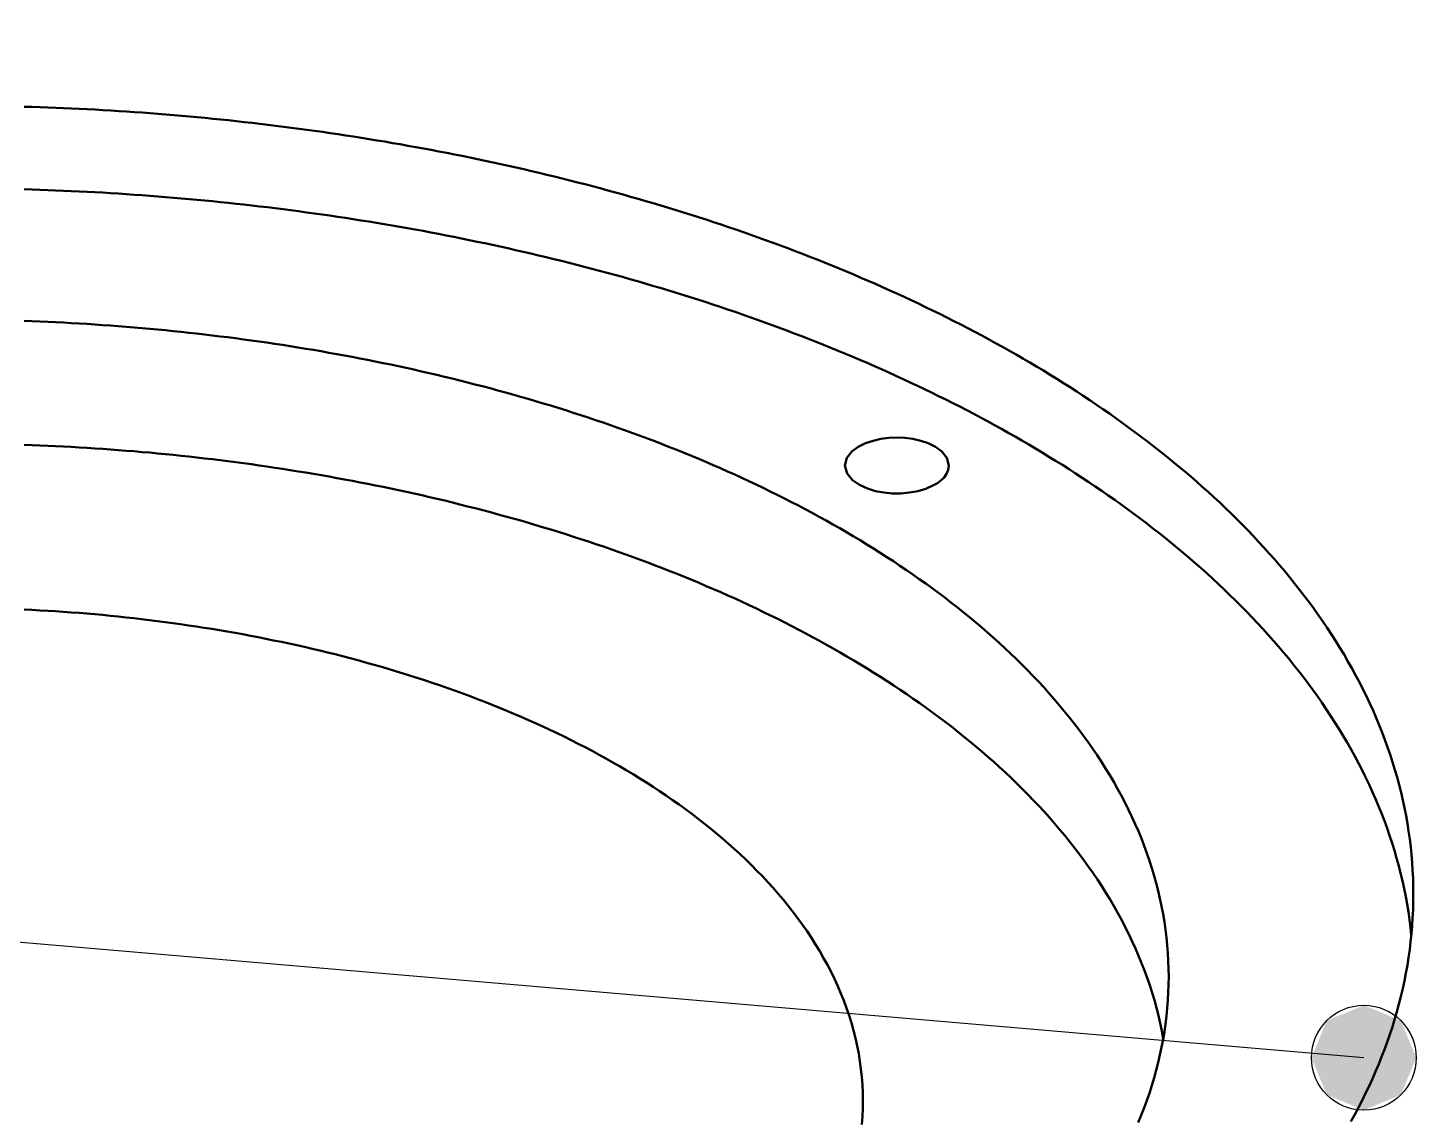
# Model space of a CAD drawing. Header units: millimetres. Extents: x 0 to 841, y 0 to 594.
# Drawn here: x 336.76 to 357.95, y 351.91 to 368.57 of the extents above; entities that cross this region are included whole.
import ezdxf

# ---------------------------------------------------------------- set-up
doc = ezdxf.new("R2010")
doc.units = ezdxf.units.MM
for name, color, linetype, lineweight in [('ACH', 7, 'CONTINUOUS', 13), ('COTA', 7, 'CONTINUOUS', 25), ('FINA', 7, 'CONTINUOUS', 25), ('VIS', 7, 'CONTINUOUS', 50)]:
    doc.layers.add(name, color=color, linetype=linetype, lineweight=lineweight)

msp = doc.modelspace()

# ---------------------------------------------------------------- hatches: boundary and pattern name
at = {"layer": 'ACH'}
h = msp.add_hatch(color=7, dxfattribs=at)
h.dxf.hatch_style = 1
h.paths.add_polyline_path([(357.946, 352.859), (357.711, 353.425), (357.146, 353.659), (356.58, 353.425), (356.346, 352.859), (356.58, 352.294), (357.146, 352.059), (357.711, 352.294)])

# ---------------------------------------------------------------- linework, layer by layer
at = {"layer": 'COTA'}
msp.add_line((357.146, 352.859), (144.864, 371.077), dxfattribs=at)
msp.add_circle((357.146, 352.859), 0.8, dxfattribs=at)
at = {"layer": 'FINA'}
for points in [[(336.702, 367.365), (336.823, 367.362), (336.943, 367.358), (337.063, 367.353), (337.183, 367.349), (337.303, 367.344), (337.423, 367.338), (337.543, 367.333), (337.664, 367.327), (337.784, 367.32), (337.904, 367.313), (338.024, 367.306), (338.144, 367.299), (338.264, 367.291), (338.384, 367.283), (338.504, 367.274), (338.624, 367.265), (338.743, 367.256), (338.863, 367.246), (338.983, 367.236), (339.103, 367.226), (339.223, 367.215), (339.342, 367.204), (339.462, 367.193), (339.582, 367.181), (339.701, 367.169), (339.821, 367.157), (339.941, 367.144), (340.06, 367.131), (340.18, 367.117), (340.299, 367.103), (340.418, 367.089), (340.538, 367.075), (340.657, 367.06), (340.776, 367.044), (340.896, 367.029), (341.015, 367.013), (341.134, 366.996), (341.253, 366.979), (341.372, 366.962), (341.491, 366.945), (341.61, 366.927), (341.729, 366.908), (341.848, 366.89), (341.966, 366.871), (342.085, 366.851), (342.204, 366.832), (342.322, 366.811), (342.441, 366.791), (342.559, 366.77), (342.677, 366.749), (342.796, 366.727), (342.914, 366.705), (343.032, 366.683), (343.15, 366.66), (343.268, 366.636), (343.386, 366.613), (343.504, 366.589), (343.622, 366.564), (343.739, 366.54), (343.857, 366.515), (343.974, 366.489), (344.092, 366.463), (344.209, 366.437), (344.326, 366.41), (344.443, 366.383), (344.56, 366.355), (344.677, 366.327), (344.794, 366.299), (344.911, 366.27), (345.028, 366.241), (345.144, 366.211), (345.261, 366.181), (345.377, 366.151), (345.493, 366.12), (345.609, 366.088), (345.725, 366.057), (345.841, 366.025), (345.957, 365.992), (346.072, 365.959), (346.188, 365.926), (346.303, 365.892), (346.419, 365.857), (346.534, 365.823), (346.649, 365.787), (346.764, 365.752), (346.878, 365.716), (346.993, 365.679), (347.107, 365.642), (347.222, 365.605), (347.336, 365.567), (347.45, 365.529), (347.563, 365.49), (347.677, 365.451), (347.791, 365.411), (347.904, 365.371), (348.017, 365.33), (348.13, 365.289), (348.243, 365.247), (348.356, 365.205), (348.468, 365.163), (348.58, 365.119), (348.692, 365.076), (348.804, 365.032), (348.916, 364.987), (349.027, 364.942), (349.139, 364.897), (349.25, 364.851), (349.361, 364.804), (349.471, 364.757), (349.582, 364.709), (349.692, 364.661), (349.802, 364.613), (349.912, 364.563), (350.021, 364.514), (350.13, 364.463), (350.239, 364.413), (350.348, 364.361), (350.457, 364.309), (350.565, 364.257), (350.673, 364.204), (350.78, 364.15), (350.888, 364.096), (350.995, 364.041), (351.102, 363.986), (351.208, 363.93), (351.314, 363.874), (351.42, 363.817), (351.526, 363.759), (351.631, 363.701), (351.736, 363.642), (351.84, 363.583), (351.944, 363.523), (352.048, 363.462), (352.152, 363.401), (352.255, 363.339), (352.357, 363.276), (352.46, 363.213), (352.562, 363.149), (352.663, 363.085), (352.764, 363.02), (352.865, 362.954), (352.965, 362.887), (353.065, 362.82), (353.164, 362.752), (353.263, 362.684), (353.361, 362.614), (353.459, 362.545), (353.556, 362.474), (353.653, 362.403), (353.749, 362.331), (353.845, 362.258), (353.94, 362.184), (354.035, 362.11), (354.129, 362.035), (354.222, 361.959), (354.315, 361.883), (354.407, 361.806), (354.499, 361.728), (354.59, 361.649), (354.68, 361.569), (354.769, 361.489), (354.858, 361.408), (354.946, 361.326), (355.034, 361.243), (355.12, 361.16), (355.206, 361.075), (355.291, 360.99), (355.375, 360.904), (355.458, 360.818), (355.54, 360.73), (355.622, 360.641), (355.702, 360.552), (355.782, 360.462), (355.861, 360.371), (355.938, 360.279), (356.015, 360.186), (356.09, 360.093), (356.165, 359.998), (356.238, 359.903), (356.31, 359.807), (356.381, 359.71), (356.451, 359.612), (356.52, 359.514), (356.587, 359.414), (356.653, 359.313), (356.718, 359.212), (356.782, 359.11), (356.844, 359.007), (356.904, 358.903), (356.964, 358.799), (357.021, 358.693), (357.078, 358.587), (357.132, 358.48), (357.185, 358.372), (357.237, 358.263), (357.287, 358.154), (357.335, 358.043), (357.381, 357.932), (357.426, 357.821), (357.468, 357.708), (357.509, 357.595), (357.548, 357.482), (357.586, 357.367), (357.621, 357.252), (357.654, 357.137), (357.685, 357.021), (357.715, 356.904), (357.742, 356.787), (357.767, 356.669), (357.79, 356.551), (357.811, 356.433), (357.83, 356.314), (357.847, 356.195), (357.861, 356.076), (357.873, 355.956), (357.883, 355.836), (357.891, 355.716), (357.897, 355.596), (357.9, 355.476), (357.901, 355.356)], [(357.87, 354.726), (357.858, 354.845), (357.843, 354.964), (357.826, 355.083), (357.806, 355.202), (357.785, 355.32), (357.761, 355.438), (357.736, 355.555), (357.708, 355.672), (357.678, 355.788), (357.646, 355.904), (357.613, 356.019), (357.577, 356.134), (357.539, 356.248), (357.5, 356.362), (357.459, 356.474), (357.415, 356.587), (357.371, 356.698), (357.324, 356.809), (357.275, 356.919), (357.225, 357.028), (357.174, 357.136), (357.12, 357.244), (357.065, 357.351), (357.009, 357.457), (356.951, 357.562), (356.891, 357.666), (356.83, 357.77), (356.768, 357.872), (356.704, 357.974), (356.639, 358.075), (356.573, 358.175), (356.505, 358.275), (356.437, 358.373), (356.367, 358.471), (356.295, 358.567), (356.223, 358.663), (356.149, 358.758), (356.075, 358.852), (355.999, 358.946), (355.922, 359.038), (355.845, 359.13), (355.766, 359.22), (355.686, 359.31), (355.606, 359.399), (355.524, 359.487), (355.442, 359.575), (355.358, 359.661), (355.274, 359.747), (355.189, 359.832), (355.103, 359.916), (355.017, 359.999), (354.93, 360.082), (354.841, 360.163), (354.753, 360.244), (354.663, 360.324), (354.573, 360.404), (354.482, 360.482), (354.391, 360.56), (354.298, 360.637), (354.206, 360.713), (354.112, 360.789), (354.018, 360.863), (353.923, 360.937), (353.828, 361.011), (353.733, 361.083), (353.636, 361.155), (353.54, 361.226), (353.442, 361.297), (353.344, 361.366), (353.246, 361.435), (353.147, 361.504), (353.048, 361.571), (352.948, 361.638), (352.848, 361.705), (352.748, 361.77), (352.647, 361.835), (352.545, 361.9), (352.443, 361.963), (352.341, 362.026), (352.238, 362.089), (352.135, 362.151), (352.032, 362.212), (351.928, 362.272), (351.824, 362.332), (351.72, 362.391), (351.615, 362.45), (351.51, 362.508), (351.404, 362.566), (351.298, 362.622), (351.192, 362.679), (351.086, 362.734), (350.979, 362.79), (350.872, 362.844), (350.765, 362.898), (350.657, 362.952), (350.549, 363.004), (350.441, 363.057), (350.333, 363.108), (350.224, 363.16), (350.115, 363.21), (350.006, 363.261), (349.897, 363.31), (349.787, 363.359), (349.677, 363.408), (349.567, 363.456), (349.457, 363.503), (349.346, 363.55), (349.236, 363.597), (349.125, 363.643), (349.013, 363.688), (348.902, 363.733), (348.79, 363.777), (348.679, 363.821), (348.567, 363.865), (348.454, 363.908), (348.342, 363.95), (348.23, 363.992), (348.117, 364.034), (348.004, 364.075), (347.891, 364.115), (347.778, 364.155), (347.664, 364.195), (347.551, 364.234), (347.437, 364.273), (347.323, 364.311), (347.209, 364.349), (347.095, 364.386), (346.981, 364.423), (346.866, 364.46), (346.752, 364.496), (346.637, 364.531), (346.522, 364.566), (346.407, 364.601), (346.292, 364.635), (346.177, 364.669), (346.061, 364.702), (345.946, 364.735), (345.83, 364.768), (345.714, 364.8), (345.598, 364.831), (345.482, 364.863), (345.366, 364.893), (345.25, 364.924), (345.134, 364.954), (345.017, 364.983), (344.901, 365.013), (344.784, 365.041), (344.667, 365.07), (344.551, 365.097), (344.434, 365.125), (344.317, 365.152), (344.2, 365.179), (344.082, 365.205), (343.965, 365.231), (343.848, 365.257), (343.73, 365.282), (343.613, 365.306), (343.495, 365.331), (343.377, 365.355), (343.26, 365.378), (343.142, 365.401), (343.024, 365.424), (342.906, 365.447), (342.788, 365.469), (342.67, 365.49), (342.551, 365.511), (342.433, 365.532), (342.315, 365.553), (342.196, 365.573), (342.078, 365.593), (341.959, 365.612), (341.841, 365.631), (341.722, 365.65), (341.603, 365.668), (341.484, 365.686), (341.366, 365.703), (341.247, 365.72), (341.128, 365.737), (341.009, 365.753), (340.89, 365.77), (340.771, 365.785), (340.652, 365.8), (340.532, 365.815), (340.413, 365.83), (340.294, 365.844), (340.175, 365.858), (340.055, 365.872), (339.936, 365.885), (339.816, 365.897), (339.697, 365.91), (339.577, 365.922), (339.458, 365.934), (339.338, 365.945), (339.219, 365.956), (339.099, 365.967), (338.979, 365.977), (338.86, 365.987), (338.74, 365.996), (338.62, 366.006), (338.5, 366.014), (338.38, 366.023), (338.261, 366.031), (338.141, 366.039), (338.021, 366.046), (337.901, 366.054), (337.781, 366.06), (337.661, 366.067), (337.541, 366.073), (337.421, 366.079), (337.301, 366.084), (337.181, 366.089), (337.061, 366.094), (336.941, 366.098), (336.821, 366.102), (336.701, 366.106)], [(336.7, 364.098), (336.82, 364.093), (336.94, 364.088), (337.06, 364.083), (337.18, 364.078), (337.3, 364.072), (337.42, 364.065), (337.54, 364.058), (337.659, 364.051), (337.779, 364.043), (337.899, 364.035), (338.019, 364.027), (338.138, 364.018), (338.258, 364.008), (338.378, 363.999), (338.497, 363.988), (338.617, 363.978), (338.736, 363.967), (338.856, 363.955), (338.975, 363.943), (339.095, 363.931), (339.214, 363.918), (339.333, 363.905), (339.453, 363.891), (339.572, 363.877), (339.691, 363.862), (339.81, 363.848), (339.929, 363.832), (340.048, 363.816), (340.167, 363.8), (340.286, 363.783), (340.405, 363.766), (340.523, 363.749), (340.642, 363.731), (340.761, 363.712), (340.879, 363.693), (340.998, 363.674), (341.116, 363.654), (341.234, 363.634), (341.353, 363.613), (341.471, 363.592), (341.589, 363.57), (341.707, 363.548), (341.825, 363.526), (341.943, 363.503), (342.06, 363.479), (342.178, 363.455), (342.296, 363.431), (342.413, 363.406), (342.53, 363.38), (342.647, 363.355), (342.765, 363.328), (342.882, 363.301), (342.999, 363.274), (343.115, 363.246), (343.232, 363.218), (343.349, 363.189), (343.465, 363.16), (343.581, 363.13), (343.697, 363.1), (343.813, 363.07), (343.929, 363.038), (344.045, 363.007), (344.161, 362.974), (344.276, 362.942), (344.392, 362.908), (344.507, 362.875), (344.622, 362.84), (344.737, 362.805), (344.851, 362.77), (344.966, 362.734), (345.08, 362.698), (345.195, 362.661), (345.309, 362.623), (345.422, 362.585), (345.536, 362.547), (345.65, 362.507), (345.763, 362.468), (345.876, 362.427), (345.989, 362.387), (346.101, 362.345), (346.214, 362.303), (346.326, 362.261), (346.438, 362.218), (346.55, 362.174), (346.662, 362.129), (346.773, 362.085), (346.884, 362.039), (346.995, 361.993), (347.105, 361.946), (347.216, 361.899), (347.326, 361.851), (347.435, 361.802), (347.545, 361.753), (347.654, 361.703), (347.763, 361.652), (347.872, 361.601), (347.98, 361.549), (348.088, 361.497), (348.195, 361.444), (348.303, 361.39), (348.41, 361.335), (348.516, 361.28), (348.622, 361.224), (348.728, 361.168), (348.834, 361.11), (348.939, 361.052), (349.043, 360.993), (349.148, 360.934), (349.252, 360.874), (349.355, 360.813), (349.458, 360.751), (349.56, 360.689), (349.662, 360.625), (349.764, 360.561), (349.865, 360.496), (349.966, 360.431), (350.066, 360.364), (350.165, 360.297), (350.264, 360.229), (350.362, 360.16), (350.46, 360.091), (350.557, 360.02), (350.654, 359.949), (350.75, 359.877), (350.845, 359.804), (350.939, 359.73), (351.033, 359.655), (351.126, 359.579), (351.219, 359.502), (351.31, 359.425), (351.401, 359.346), (351.491, 359.267), (351.58, 359.187), (351.669, 359.105), (351.756, 359.023), (351.843, 358.94), (351.928, 358.856), (352.013, 358.77), (352.096, 358.684), (352.179, 358.597), (352.26, 358.509), (352.341, 358.42), (352.42, 358.33), (352.498, 358.239), (352.575, 358.146), (352.651, 358.053), (352.725, 357.959), (352.798, 357.864), (352.87, 357.767), (352.94, 357.67), (353.009, 357.572), (353.076, 357.472), (353.142, 357.372), (353.206, 357.271), (353.269, 357.168), (353.33, 357.065), (353.389, 356.96), (353.446, 356.855), (353.502, 356.748), (353.556, 356.641), (353.607, 356.533), (353.657, 356.424), (353.705, 356.313), (353.751, 356.202), (353.794, 356.091), (353.836, 355.978), (353.875, 355.864), (353.912, 355.75), (353.946, 355.635), (353.978, 355.52), (354.008, 355.403), (354.035, 355.286), (354.06, 355.169), (354.083, 355.051), (354.102, 354.933), (354.12, 354.814), (354.134, 354.695), (354.146, 354.575), (354.156, 354.456), (354.162, 354.336), (354.166, 354.216), (354.168, 354.096)], [(354.084, 353.151), (354.062, 353.269), (354.038, 353.386), (354.011, 353.503), (353.981, 353.62), (353.949, 353.736), (353.915, 353.851), (353.878, 353.965), (353.839, 354.079), (353.798, 354.191), (353.754, 354.303), (353.709, 354.414), (353.661, 354.525), (353.611, 354.634), (353.56, 354.742), (353.506, 354.85), (353.451, 354.957), (353.394, 355.062), (353.335, 355.167), (353.274, 355.27), (353.211, 355.373), (353.147, 355.474), (353.081, 355.575), (353.014, 355.674), (352.945, 355.773), (352.875, 355.87), (352.804, 355.967), (352.731, 356.062), (352.656, 356.156), (352.581, 356.25), (352.504, 356.342), (352.426, 356.433), (352.347, 356.524), (352.266, 356.613), (352.185, 356.701), (352.102, 356.788), (352.019, 356.875), (351.934, 356.96), (351.849, 357.044), (351.762, 357.127), (351.675, 357.21), (351.586, 357.291), (351.497, 357.372), (351.407, 357.451), (351.316, 357.53), (351.225, 357.607), (351.132, 357.684), (351.039, 357.76), (350.945, 357.835), (350.851, 357.909), (350.756, 357.982), (350.66, 358.054), (350.563, 358.126), (350.466, 358.196), (350.368, 358.266), (350.27, 358.335), (350.171, 358.403), (350.072, 358.471), (349.972, 358.537), (349.871, 358.603), (349.77, 358.668), (349.668, 358.732), (349.566, 358.795), (349.464, 358.858), (349.361, 358.919), (349.257, 358.98), (349.154, 359.041), (349.049, 359.1), (348.945, 359.159), (348.839, 359.217), (348.734, 359.275), (348.628, 359.331), (348.522, 359.387), (348.415, 359.443), (348.308, 359.497), (348.201, 359.551), (348.093, 359.604), (347.985, 359.657), (347.877, 359.709), (347.768, 359.76), (347.659, 359.811), (347.55, 359.861), (347.441, 359.91), (347.331, 359.959), (347.221, 360.007), (347.111, 360.054), (347, 360.101), (346.889, 360.147), (346.778, 360.193), (346.667, 360.238), (346.555, 360.282), (346.443, 360.326), (346.331, 360.369), (346.219, 360.412), (346.106, 360.454), (345.994, 360.495), (345.881, 360.536), (345.768, 360.576), (345.654, 360.616), (345.541, 360.655), (345.427, 360.694), (345.313, 360.732), (345.199, 360.769), (345.085, 360.806), (344.97, 360.843), (344.856, 360.879), (344.741, 360.914), (344.626, 360.949), (344.511, 360.983), (344.396, 361.017), (344.28, 361.051), (344.165, 361.083), (344.049, 361.116), (343.933, 361.147), (343.817, 361.179), (343.701, 361.209), (343.585, 361.24), (343.469, 361.269), (343.352, 361.299), (343.236, 361.327), (343.119, 361.356), (343.002, 361.383), (342.885, 361.411), (342.768, 361.438), (342.651, 361.464), (342.534, 361.49), (342.416, 361.515), (342.299, 361.54), (342.181, 361.565), (342.063, 361.589), (341.946, 361.612), (341.828, 361.635), (341.71, 361.658), (341.592, 361.68), (341.474, 361.701), (341.355, 361.723), (341.237, 361.743), (341.119, 361.764), (341, 361.784), (340.882, 361.803), (340.763, 361.822), (340.645, 361.84), (340.526, 361.858), (340.407, 361.876), (340.288, 361.893), (340.169, 361.91), (340.05, 361.926), (339.931, 361.942), (339.812, 361.957), (339.693, 361.972), (339.574, 361.987), (339.454, 362.001), (339.335, 362.015), (339.216, 362.028), (339.096, 362.041), (338.977, 362.053), (338.857, 362.065), (338.738, 362.077), (338.618, 362.088), (338.499, 362.098), (338.379, 362.109), (338.259, 362.118), (338.14, 362.128), (338.02, 362.137), (337.9, 362.145), (337.78, 362.153), (337.66, 362.161), (337.54, 362.168), (337.421, 362.175), (337.301, 362.182), (337.181, 362.188), (337.061, 362.193), (336.941, 362.199), (336.821, 362.203), (336.701, 362.208)], [(349.227, 361.891), (349.257, 362.009), (349.333, 362.104), (349.431, 362.177), (349.541, 362.231), (349.657, 362.27), (349.776, 362.297), (349.898, 362.312), (350.02, 362.317), (350.142, 362.312), (350.264, 362.297), (350.383, 362.27), (350.499, 362.231), (350.609, 362.177), (350.707, 362.104), (350.783, 362.009), (350.813, 361.891)], [(350.581, 361.59), (350.462, 361.538), (350.338, 361.501), (350.21, 361.478), (350.08, 361.467), (349.95, 361.467), (349.821, 361.479), (349.693, 361.503), (349.569, 361.541), (349.451, 361.595), (349.344, 361.668), (349.261, 361.768), (349.227, 361.891)], [(350.813, 361.891), (350.804, 361.826), (350.778, 361.765), (350.739, 361.711), (350.691, 361.664), (350.638, 361.624), (350.581, 361.59)], [(349.501, 352.206), (349.499, 352.326), (349.494, 352.446), (349.485, 352.566), (349.472, 352.685), (349.456, 352.804), (349.437, 352.922), (349.414, 353.04), (349.388, 353.157), (349.359, 353.274), (349.326, 353.389), (349.29, 353.504), (349.252, 353.617), (349.21, 353.73), (349.165, 353.841), (349.118, 353.952), (349.068, 354.061), (349.015, 354.169), (348.96, 354.275), (348.902, 354.38), (348.842, 354.484), (348.78, 354.587), (348.715, 354.688), (348.649, 354.788), (348.58, 354.887), (348.51, 354.984), (348.437, 355.08), (348.363, 355.174), (348.287, 355.267), (348.21, 355.359), (348.131, 355.449), (348.05, 355.538), (347.968, 355.626), (347.885, 355.712), (347.8, 355.797), (347.714, 355.881), (347.626, 355.963), (347.538, 356.044), (347.448, 356.124), (347.358, 356.203), (347.266, 356.28), (347.173, 356.356), (347.079, 356.431), (346.985, 356.505), (346.889, 356.578), (346.793, 356.649), (346.696, 356.72), (346.598, 356.789), (346.499, 356.857), (346.399, 356.924), (346.299, 356.99), (346.198, 357.055), (346.096, 357.119), (345.994, 357.182), (345.891, 357.244), (345.788, 357.305), (345.684, 357.364), (345.579, 357.423), (345.474, 357.481), (345.368, 357.538), (345.262, 357.594), (345.155, 357.649), (345.048, 357.703), (344.941, 357.757), (344.833, 357.809), (344.724, 357.861), (344.616, 357.911), (344.506, 357.961), (344.397, 358.01), (344.287, 358.058), (344.176, 358.105), (344.066, 358.152), (343.955, 358.197), (343.843, 358.242), (343.732, 358.286), (343.62, 358.33), (343.507, 358.372), (343.395, 358.414), (343.282, 358.455), (343.169, 358.495), (343.055, 358.534), (342.942, 358.573), (342.828, 358.611), (342.714, 358.648), (342.599, 358.685), (342.485, 358.721), (342.37, 358.756), (342.255, 358.79), (342.14, 358.824), (342.024, 358.857), (341.909, 358.889), (341.793, 358.921), (341.677, 358.952), (341.561, 358.982), (341.445, 359.012), (341.328, 359.041), (341.211, 359.069), (341.095, 359.097), (340.978, 359.124), (340.861, 359.15), (340.743, 359.176), (340.626, 359.201), (340.508, 359.225), (340.391, 359.249), (340.273, 359.272), (340.155, 359.295), (340.037, 359.317), (339.919, 359.339), (339.801, 359.359), (339.683, 359.38), (339.564, 359.399), (339.446, 359.418), (339.327, 359.437), (339.208, 359.454), (339.089, 359.472), (338.971, 359.488), (338.852, 359.504), (338.733, 359.52), (338.613, 359.535), (338.494, 359.549), (338.375, 359.563), (338.256, 359.576), (338.136, 359.588), (338.017, 359.6), (337.897, 359.612), (337.778, 359.623), (337.658, 359.633), (337.539, 359.643), (337.419, 359.652), (337.299, 359.66), (337.179, 359.669), (337.06, 359.676), (336.94, 359.683), (336.82, 359.689), (336.7, 359.695)], [(357.901, 355.356), (357.9, 355.234), (357.897, 355.113), (357.891, 354.992), (357.883, 354.871), (357.873, 354.75), (357.86, 354.63), (357.846, 354.51), (357.829, 354.389), (357.81, 354.27), (357.788, 354.15), (357.765, 354.031), (357.739, 353.913), (357.712, 353.795), (357.682, 353.677), (357.65, 353.56), (357.616, 353.444), (357.581, 353.328), (357.543, 353.213), (357.503, 353.098), (357.462, 352.985), (357.418, 352.871), (357.373, 352.759), (357.326, 352.647), (357.277, 352.536), (357.226, 352.426), (357.174, 352.317), (357.12, 352.208), (357.065, 352.1), (357.008, 351.993), (356.949, 351.887)], [(354.168, 354.096), (354.166, 353.975), (354.162, 353.855), (354.156, 353.735), (354.146, 353.615), (354.134, 353.495), (354.119, 353.375), (354.102, 353.256), (354.082, 353.137), (354.06, 353.019), (354.035, 352.901), (354.007, 352.784), (353.977, 352.667), (353.945, 352.551), (353.91, 352.436), (353.873, 352.321), (353.833, 352.207), (353.792, 352.094), (353.748, 351.982), (353.702, 351.871)], [(349.484, 351.842), (349.493, 351.963), (349.499, 352.084), (349.501, 352.206)]]:
    msp.add_lwpolyline(points, dxfattribs=at)
at = {"layer": 'VIS'}
for points in [[(336.702, 367.365), (336.823, 367.362), (336.943, 367.358), (337.063, 367.353), (337.183, 367.349), (337.303, 367.344), (337.423, 367.338), (337.543, 367.333), (337.664, 367.327), (337.784, 367.32), (337.904, 367.313), (338.024, 367.306), (338.144, 367.299), (338.264, 367.291), (338.384, 367.283), (338.504, 367.274), (338.624, 367.265), (338.743, 367.256), (338.863, 367.246), (338.983, 367.236), (339.103, 367.226), (339.223, 367.215), (339.342, 367.204), (339.462, 367.193), (339.582, 367.181), (339.701, 367.169), (339.821, 367.157), (339.941, 367.144), (340.06, 367.131), (340.18, 367.117), (340.299, 367.103), (340.418, 367.089), (340.538, 367.075), (340.657, 367.06), (340.776, 367.044), (340.896, 367.029), (341.015, 367.013), (341.134, 366.996), (341.253, 366.979), (341.372, 366.962), (341.491, 366.945), (341.61, 366.927), (341.729, 366.908), (341.848, 366.89), (341.966, 366.871), (342.085, 366.851), (342.204, 366.832), (342.322, 366.811), (342.441, 366.791), (342.559, 366.77), (342.677, 366.749), (342.796, 366.727), (342.914, 366.705), (343.032, 366.683), (343.15, 366.66), (343.268, 366.636), (343.386, 366.613), (343.504, 366.589), (343.622, 366.564), (343.739, 366.54), (343.857, 366.515), (343.974, 366.489), (344.092, 366.463), (344.209, 366.437), (344.326, 366.41), (344.443, 366.383), (344.56, 366.355), (344.677, 366.327), (344.794, 366.299), (344.911, 366.27), (345.028, 366.241), (345.144, 366.211), (345.261, 366.181), (345.377, 366.151), (345.493, 366.12), (345.609, 366.088), (345.725, 366.057), (345.841, 366.025), (345.957, 365.992), (346.072, 365.959), (346.188, 365.926), (346.303, 365.892), (346.419, 365.857), (346.534, 365.823), (346.649, 365.787), (346.764, 365.752), (346.878, 365.716), (346.993, 365.679), (347.107, 365.642), (347.222, 365.605), (347.336, 365.567), (347.45, 365.529), (347.563, 365.49), (347.677, 365.451), (347.791, 365.411), (347.904, 365.371), (348.017, 365.33), (348.13, 365.289), (348.243, 365.247), (348.356, 365.205), (348.468, 365.163), (348.58, 365.119), (348.692, 365.076), (348.804, 365.032), (348.916, 364.987), (349.027, 364.942), (349.139, 364.897), (349.25, 364.851), (349.361, 364.804), (349.471, 364.757), (349.582, 364.709), (349.692, 364.661), (349.802, 364.613), (349.912, 364.563), (350.021, 364.514), (350.13, 364.463), (350.239, 364.413), (350.348, 364.361), (350.457, 364.309), (350.565, 364.257), (350.673, 364.204), (350.78, 364.15), (350.888, 364.096), (350.995, 364.041), (351.102, 363.986), (351.208, 363.93), (351.314, 363.874), (351.42, 363.817), (351.526, 363.759), (351.631, 363.701), (351.736, 363.642), (351.84, 363.583), (351.944, 363.523), (352.048, 363.462), (352.152, 363.401), (352.255, 363.339), (352.357, 363.276), (352.46, 363.213), (352.562, 363.149), (352.663, 363.085), (352.764, 363.02), (352.865, 362.954), (352.965, 362.887), (353.065, 362.82), (353.164, 362.752), (353.263, 362.684), (353.361, 362.614), (353.459, 362.545), (353.556, 362.474), (353.653, 362.403), (353.749, 362.331), (353.845, 362.258), (353.94, 362.184), (354.035, 362.11), (354.129, 362.035), (354.222, 361.959), (354.315, 361.883), (354.407, 361.806), (354.499, 361.728), (354.59, 361.649), (354.68, 361.569), (354.769, 361.489), (354.858, 361.408), (354.946, 361.326), (355.034, 361.243), (355.12, 361.16), (355.206, 361.075), (355.291, 360.99), (355.375, 360.904), (355.458, 360.818), (355.54, 360.73), (355.622, 360.641), (355.702, 360.552), (355.782, 360.462), (355.861, 360.371), (355.938, 360.279), (356.015, 360.186), (356.09, 360.093), (356.165, 359.998), (356.238, 359.903), (356.31, 359.807), (356.381, 359.71), (356.451, 359.612), (356.52, 359.514), (356.587, 359.414), (356.653, 359.313), (356.718, 359.212), (356.782, 359.11), (356.844, 359.007), (356.904, 358.903), (356.964, 358.799), (357.021, 358.693), (357.078, 358.587), (357.132, 358.48), (357.185, 358.372), (357.237, 358.263), (357.287, 358.154), (357.335, 358.043), (357.381, 357.932), (357.426, 357.821), (357.468, 357.708), (357.509, 357.595), (357.548, 357.482), (357.586, 357.367), (357.621, 357.252), (357.654, 357.137), (357.685, 357.021), (357.715, 356.904), (357.742, 356.787), (357.767, 356.669), (357.79, 356.551), (357.811, 356.433), (357.83, 356.314), (357.847, 356.195), (357.861, 356.076), (357.873, 355.956), (357.883, 355.836), (357.891, 355.716), (357.897, 355.596), (357.9, 355.476), (357.901, 355.356)], [(357.87, 354.726), (357.858, 354.845), (357.843, 354.964), (357.826, 355.083), (357.806, 355.202), (357.785, 355.32), (357.761, 355.438), (357.736, 355.555), (357.708, 355.672), (357.678, 355.788), (357.646, 355.904), (357.613, 356.019), (357.577, 356.134), (357.539, 356.248), (357.5, 356.362), (357.459, 356.474), (357.415, 356.587), (357.371, 356.698), (357.324, 356.809), (357.275, 356.919), (357.225, 357.028), (357.174, 357.136), (357.12, 357.244), (357.065, 357.351), (357.009, 357.457), (356.951, 357.562), (356.891, 357.666), (356.83, 357.77), (356.768, 357.872), (356.704, 357.974), (356.639, 358.075), (356.573, 358.175), (356.505, 358.275), (356.437, 358.373), (356.367, 358.471), (356.295, 358.567), (356.223, 358.663), (356.149, 358.758), (356.075, 358.852), (355.999, 358.946), (355.922, 359.038), (355.845, 359.13), (355.766, 359.22), (355.686, 359.31), (355.606, 359.399), (355.524, 359.487), (355.442, 359.575), (355.358, 359.661), (355.274, 359.747), (355.189, 359.832), (355.103, 359.916), (355.017, 359.999), (354.93, 360.082), (354.841, 360.163), (354.753, 360.244), (354.663, 360.324), (354.573, 360.404), (354.482, 360.482), (354.391, 360.56), (354.298, 360.637), (354.206, 360.713), (354.112, 360.789), (354.018, 360.863), (353.923, 360.937), (353.828, 361.011), (353.733, 361.083), (353.636, 361.155), (353.54, 361.226), (353.442, 361.297), (353.344, 361.366), (353.246, 361.435), (353.147, 361.504), (353.048, 361.571), (352.948, 361.638), (352.848, 361.705), (352.748, 361.77), (352.647, 361.835), (352.545, 361.9), (352.443, 361.963), (352.341, 362.026), (352.238, 362.089), (352.135, 362.151), (352.032, 362.212), (351.928, 362.272), (351.824, 362.332), (351.72, 362.391), (351.615, 362.45), (351.51, 362.508), (351.404, 362.566), (351.298, 362.622), (351.192, 362.679), (351.086, 362.734), (350.979, 362.79), (350.872, 362.844), (350.765, 362.898), (350.657, 362.952), (350.549, 363.004), (350.441, 363.057), (350.333, 363.108), (350.224, 363.16), (350.115, 363.21), (350.006, 363.261), (349.897, 363.31), (349.787, 363.359), (349.677, 363.408), (349.567, 363.456), (349.457, 363.503), (349.346, 363.55), (349.236, 363.597), (349.125, 363.643), (349.013, 363.688), (348.902, 363.733), (348.79, 363.777), (348.679, 363.821), (348.567, 363.865), (348.454, 363.908), (348.342, 363.95), (348.23, 363.992), (348.117, 364.034), (348.004, 364.075), (347.891, 364.115), (347.778, 364.155), (347.664, 364.195), (347.551, 364.234), (347.437, 364.273), (347.323, 364.311), (347.209, 364.349), (347.095, 364.386), (346.981, 364.423), (346.866, 364.46), (346.752, 364.496), (346.637, 364.531), (346.522, 364.566), (346.407, 364.601), (346.292, 364.635), (346.177, 364.669), (346.061, 364.702), (345.946, 364.735), (345.83, 364.768), (345.714, 364.8), (345.598, 364.831), (345.482, 364.863), (345.366, 364.893), (345.25, 364.924), (345.134, 364.954), (345.017, 364.983), (344.901, 365.013), (344.784, 365.041), (344.667, 365.07), (344.551, 365.097), (344.434, 365.125), (344.317, 365.152), (344.2, 365.179), (344.082, 365.205), (343.965, 365.231), (343.848, 365.257), (343.73, 365.282), (343.613, 365.306), (343.495, 365.331), (343.377, 365.355), (343.26, 365.378), (343.142, 365.401), (343.024, 365.424), (342.906, 365.447), (342.788, 365.469), (342.67, 365.49), (342.551, 365.511), (342.433, 365.532), (342.315, 365.553), (342.196, 365.573), (342.078, 365.593), (341.959, 365.612), (341.841, 365.631), (341.722, 365.65), (341.603, 365.668), (341.484, 365.686), (341.366, 365.703), (341.247, 365.72), (341.128, 365.737), (341.009, 365.753), (340.89, 365.77), (340.771, 365.785), (340.652, 365.8), (340.532, 365.815), (340.413, 365.83), (340.294, 365.844), (340.175, 365.858), (340.055, 365.872), (339.936, 365.885), (339.816, 365.897), (339.697, 365.91), (339.577, 365.922), (339.458, 365.934), (339.338, 365.945), (339.219, 365.956), (339.099, 365.967), (338.979, 365.977), (338.86, 365.987), (338.74, 365.996), (338.62, 366.006), (338.5, 366.014), (338.38, 366.023), (338.261, 366.031), (338.141, 366.039), (338.021, 366.046), (337.901, 366.054), (337.781, 366.06), (337.661, 366.067), (337.541, 366.073), (337.421, 366.079), (337.301, 366.084), (337.181, 366.089), (337.061, 366.094), (336.941, 366.098), (336.821, 366.102), (336.701, 366.106)], [(336.7, 364.098), (336.82, 364.093), (336.94, 364.088), (337.06, 364.083), (337.18, 364.078), (337.3, 364.072), (337.42, 364.065), (337.54, 364.058), (337.659, 364.051), (337.779, 364.043), (337.899, 364.035), (338.019, 364.027), (338.138, 364.018), (338.258, 364.008), (338.378, 363.999), (338.497, 363.988), (338.617, 363.978), (338.736, 363.967), (338.856, 363.955), (338.975, 363.943), (339.095, 363.931), (339.214, 363.918), (339.333, 363.905), (339.453, 363.891), (339.572, 363.877), (339.691, 363.862), (339.81, 363.848), (339.929, 363.832), (340.048, 363.816), (340.167, 363.8), (340.286, 363.783), (340.405, 363.766), (340.523, 363.749), (340.642, 363.731), (340.761, 363.712), (340.879, 363.693), (340.998, 363.674), (341.116, 363.654), (341.234, 363.634), (341.353, 363.613), (341.471, 363.592), (341.589, 363.57), (341.707, 363.548), (341.825, 363.526), (341.943, 363.503), (342.06, 363.479), (342.178, 363.455), (342.296, 363.431), (342.413, 363.406), (342.53, 363.38), (342.647, 363.355), (342.765, 363.328), (342.882, 363.301), (342.999, 363.274), (343.115, 363.246), (343.232, 363.218), (343.349, 363.189), (343.465, 363.16), (343.581, 363.13), (343.697, 363.1), (343.813, 363.07), (343.929, 363.038), (344.045, 363.007), (344.161, 362.974), (344.276, 362.942), (344.392, 362.908), (344.507, 362.875), (344.622, 362.84), (344.737, 362.805), (344.851, 362.77), (344.966, 362.734), (345.08, 362.698), (345.195, 362.661), (345.309, 362.623), (345.422, 362.585), (345.536, 362.547), (345.65, 362.507), (345.763, 362.468), (345.876, 362.427), (345.989, 362.387), (346.101, 362.345), (346.214, 362.303), (346.326, 362.261), (346.438, 362.218), (346.55, 362.174), (346.662, 362.129), (346.773, 362.085), (346.884, 362.039), (346.995, 361.993), (347.105, 361.946), (347.216, 361.899), (347.326, 361.851), (347.435, 361.802), (347.545, 361.753), (347.654, 361.703), (347.763, 361.652), (347.872, 361.601), (347.98, 361.549), (348.088, 361.497), (348.195, 361.444), (348.303, 361.39), (348.41, 361.335), (348.516, 361.28), (348.622, 361.224), (348.728, 361.168), (348.834, 361.11), (348.939, 361.052), (349.043, 360.993), (349.148, 360.934), (349.252, 360.874), (349.355, 360.813), (349.458, 360.751), (349.56, 360.689), (349.662, 360.625), (349.764, 360.561), (349.865, 360.496), (349.966, 360.431), (350.066, 360.364), (350.165, 360.297), (350.264, 360.229), (350.362, 360.16), (350.46, 360.091), (350.557, 360.02), (350.654, 359.949), (350.75, 359.877), (350.845, 359.804), (350.939, 359.73), (351.033, 359.655), (351.126, 359.579), (351.219, 359.502), (351.31, 359.425), (351.401, 359.346), (351.491, 359.267), (351.58, 359.187), (351.669, 359.105), (351.756, 359.023), (351.843, 358.94), (351.928, 358.856), (352.013, 358.77), (352.096, 358.684), (352.179, 358.597), (352.26, 358.509), (352.341, 358.42), (352.42, 358.33), (352.498, 358.239), (352.575, 358.146), (352.651, 358.053), (352.725, 357.959), (352.798, 357.864), (352.87, 357.767), (352.94, 357.67), (353.009, 357.572), (353.076, 357.472), (353.142, 357.372), (353.206, 357.271), (353.269, 357.168), (353.33, 357.065), (353.389, 356.96), (353.446, 356.855), (353.502, 356.748), (353.556, 356.641), (353.607, 356.533), (353.657, 356.424), (353.705, 356.313), (353.751, 356.202), (353.794, 356.091), (353.836, 355.978), (353.875, 355.864), (353.912, 355.75), (353.946, 355.635), (353.978, 355.52), (354.008, 355.403), (354.035, 355.286), (354.06, 355.169), (354.083, 355.051), (354.102, 354.933), (354.12, 354.814), (354.134, 354.695), (354.146, 354.575), (354.156, 354.456), (354.162, 354.336), (354.166, 354.216), (354.168, 354.096)], [(354.084, 353.151), (354.062, 353.269), (354.038, 353.386), (354.011, 353.503), (353.981, 353.62), (353.949, 353.736), (353.915, 353.851), (353.878, 353.965), (353.839, 354.079), (353.798, 354.191), (353.754, 354.303), (353.709, 354.414), (353.661, 354.525), (353.611, 354.634), (353.56, 354.742), (353.506, 354.85), (353.451, 354.957), (353.394, 355.062), (353.335, 355.167), (353.274, 355.27), (353.211, 355.373), (353.147, 355.474), (353.081, 355.575), (353.014, 355.674), (352.945, 355.773), (352.875, 355.87), (352.804, 355.967), (352.731, 356.062), (352.656, 356.156), (352.581, 356.25), (352.504, 356.342), (352.426, 356.433), (352.347, 356.524), (352.266, 356.613), (352.185, 356.701), (352.102, 356.788), (352.019, 356.875), (351.934, 356.96), (351.849, 357.044), (351.762, 357.127), (351.675, 357.21), (351.586, 357.291), (351.497, 357.372), (351.407, 357.451), (351.316, 357.53), (351.225, 357.607), (351.132, 357.684), (351.039, 357.76), (350.945, 357.835), (350.851, 357.909), (350.756, 357.982), (350.66, 358.054), (350.563, 358.126), (350.466, 358.196), (350.368, 358.266), (350.27, 358.335), (350.171, 358.403), (350.072, 358.471), (349.972, 358.537), (349.871, 358.603), (349.77, 358.668), (349.668, 358.732), (349.566, 358.795), (349.464, 358.858), (349.361, 358.919), (349.257, 358.98), (349.154, 359.041), (349.049, 359.1), (348.945, 359.159), (348.839, 359.217), (348.734, 359.275), (348.628, 359.331), (348.522, 359.387), (348.415, 359.443), (348.308, 359.497), (348.201, 359.551), (348.093, 359.604), (347.985, 359.657), (347.877, 359.709), (347.768, 359.76), (347.659, 359.811), (347.55, 359.861), (347.441, 359.91), (347.331, 359.959), (347.221, 360.007), (347.111, 360.054), (347, 360.101), (346.889, 360.147), (346.778, 360.193), (346.667, 360.238), (346.555, 360.282), (346.443, 360.326), (346.331, 360.369), (346.219, 360.412), (346.106, 360.454), (345.994, 360.495), (345.881, 360.536), (345.768, 360.576), (345.654, 360.616), (345.541, 360.655), (345.427, 360.694), (345.313, 360.732), (345.199, 360.769), (345.085, 360.806), (344.97, 360.843), (344.856, 360.879), (344.741, 360.914), (344.626, 360.949), (344.511, 360.983), (344.396, 361.017), (344.28, 361.051), (344.165, 361.083), (344.049, 361.116), (343.933, 361.147), (343.817, 361.179), (343.701, 361.209), (343.585, 361.24), (343.469, 361.269), (343.352, 361.299), (343.236, 361.327), (343.119, 361.356), (343.002, 361.383), (342.885, 361.411), (342.768, 361.438), (342.651, 361.464), (342.534, 361.49), (342.416, 361.515), (342.299, 361.54), (342.181, 361.565), (342.063, 361.589), (341.946, 361.612), (341.828, 361.635), (341.71, 361.658), (341.592, 361.68), (341.474, 361.701), (341.355, 361.723), (341.237, 361.743), (341.119, 361.764), (341, 361.784), (340.882, 361.803), (340.763, 361.822), (340.645, 361.84), (340.526, 361.858), (340.407, 361.876), (340.288, 361.893), (340.169, 361.91), (340.05, 361.926), (339.931, 361.942), (339.812, 361.957), (339.693, 361.972), (339.574, 361.987), (339.454, 362.001), (339.335, 362.015), (339.216, 362.028), (339.096, 362.041), (338.977, 362.053), (338.857, 362.065), (338.738, 362.077), (338.618, 362.088), (338.499, 362.098), (338.379, 362.109), (338.259, 362.118), (338.14, 362.128), (338.02, 362.137), (337.9, 362.145), (337.78, 362.153), (337.66, 362.161), (337.54, 362.168), (337.421, 362.175), (337.301, 362.182), (337.181, 362.188), (337.061, 362.193), (336.941, 362.199), (336.821, 362.203), (336.701, 362.208)], [(349.227, 361.891), (349.257, 362.009), (349.333, 362.104), (349.431, 362.177), (349.541, 362.231), (349.657, 362.27), (349.776, 362.297), (349.898, 362.312), (350.02, 362.317), (350.142, 362.312), (350.264, 362.297), (350.383, 362.27), (350.499, 362.231), (350.609, 362.177), (350.707, 362.104), (350.783, 362.009), (350.813, 361.891)], [(350.581, 361.59), (350.462, 361.538), (350.338, 361.501), (350.21, 361.478), (350.08, 361.467), (349.95, 361.467), (349.821, 361.479), (349.693, 361.503), (349.569, 361.541), (349.451, 361.595), (349.344, 361.668), (349.261, 361.768), (349.227, 361.891)], [(350.813, 361.891), (350.804, 361.826), (350.778, 361.765), (350.739, 361.711), (350.691, 361.664), (350.638, 361.624), (350.581, 361.59)], [(349.501, 352.206), (349.499, 352.326), (349.494, 352.446), (349.485, 352.566), (349.472, 352.685), (349.456, 352.804), (349.437, 352.922), (349.414, 353.04), (349.388, 353.157), (349.359, 353.274), (349.326, 353.389), (349.29, 353.504), (349.252, 353.617), (349.21, 353.73), (349.165, 353.841), (349.118, 353.952), (349.068, 354.061), (349.015, 354.169), (348.96, 354.275), (348.902, 354.38), (348.842, 354.484), (348.78, 354.587), (348.715, 354.688), (348.649, 354.788), (348.58, 354.887), (348.51, 354.984), (348.437, 355.08), (348.363, 355.174), (348.287, 355.267), (348.21, 355.359), (348.131, 355.449), (348.05, 355.538), (347.968, 355.626), (347.885, 355.712), (347.8, 355.797), (347.714, 355.881), (347.626, 355.963), (347.538, 356.044), (347.448, 356.124), (347.358, 356.203), (347.266, 356.28), (347.173, 356.356), (347.079, 356.431), (346.985, 356.505), (346.889, 356.578), (346.793, 356.649), (346.696, 356.72), (346.598, 356.789), (346.499, 356.857), (346.399, 356.924), (346.299, 356.99), (346.198, 357.055), (346.096, 357.119), (345.994, 357.182), (345.891, 357.244), (345.788, 357.305), (345.684, 357.364), (345.579, 357.423), (345.474, 357.481), (345.368, 357.538), (345.262, 357.594), (345.155, 357.649), (345.048, 357.703), (344.941, 357.757), (344.833, 357.809), (344.724, 357.861), (344.616, 357.911), (344.506, 357.961), (344.397, 358.01), (344.287, 358.058), (344.176, 358.105), (344.066, 358.152), (343.955, 358.197), (343.843, 358.242), (343.732, 358.286), (343.62, 358.33), (343.507, 358.372), (343.395, 358.414), (343.282, 358.455), (343.169, 358.495), (343.055, 358.534), (342.942, 358.573), (342.828, 358.611), (342.714, 358.648), (342.599, 358.685), (342.485, 358.721), (342.37, 358.756), (342.255, 358.79), (342.14, 358.824), (342.024, 358.857), (341.909, 358.889), (341.793, 358.921), (341.677, 358.952), (341.561, 358.982), (341.445, 359.012), (341.328, 359.041), (341.211, 359.069), (341.095, 359.097), (340.978, 359.124), (340.861, 359.15), (340.743, 359.176), (340.626, 359.201), (340.508, 359.225), (340.391, 359.249), (340.273, 359.272), (340.155, 359.295), (340.037, 359.317), (339.919, 359.339), (339.801, 359.359), (339.683, 359.38), (339.564, 359.399), (339.446, 359.418), (339.327, 359.437), (339.208, 359.454), (339.089, 359.472), (338.971, 359.488), (338.852, 359.504), (338.733, 359.52), (338.613, 359.535), (338.494, 359.549), (338.375, 359.563), (338.256, 359.576), (338.136, 359.588), (338.017, 359.6), (337.897, 359.612), (337.778, 359.623), (337.658, 359.633), (337.539, 359.643), (337.419, 359.652), (337.299, 359.66), (337.179, 359.669), (337.06, 359.676), (336.94, 359.683), (336.82, 359.689), (336.7, 359.695)], [(357.901, 355.356), (357.9, 355.234), (357.897, 355.113), (357.891, 354.992), (357.883, 354.871), (357.873, 354.75), (357.86, 354.63), (357.846, 354.51), (357.829, 354.389), (357.81, 354.27), (357.788, 354.15), (357.765, 354.031), (357.739, 353.913), (357.712, 353.795), (357.682, 353.677), (357.65, 353.56), (357.616, 353.444), (357.581, 353.328), (357.543, 353.213), (357.503, 353.098), (357.462, 352.985), (357.418, 352.871), (357.373, 352.759), (357.326, 352.647), (357.277, 352.536), (357.226, 352.426), (357.174, 352.317), (357.12, 352.208), (357.065, 352.1), (357.008, 351.993), (356.949, 351.887)], [(354.168, 354.096), (354.166, 353.975), (354.162, 353.855), (354.156, 353.735), (354.146, 353.615), (354.134, 353.495), (354.119, 353.375), (354.102, 353.256), (354.082, 353.137), (354.06, 353.019), (354.035, 352.901), (354.007, 352.784), (353.977, 352.667), (353.945, 352.551), (353.91, 352.436), (353.873, 352.321), (353.833, 352.207), (353.792, 352.094), (353.748, 351.982), (353.702, 351.871)], [(349.484, 351.842), (349.493, 351.963), (349.499, 352.084), (349.501, 352.206)]]:
    msp.add_lwpolyline(points, dxfattribs=at)

doc.saveas('drawing.dxf')
